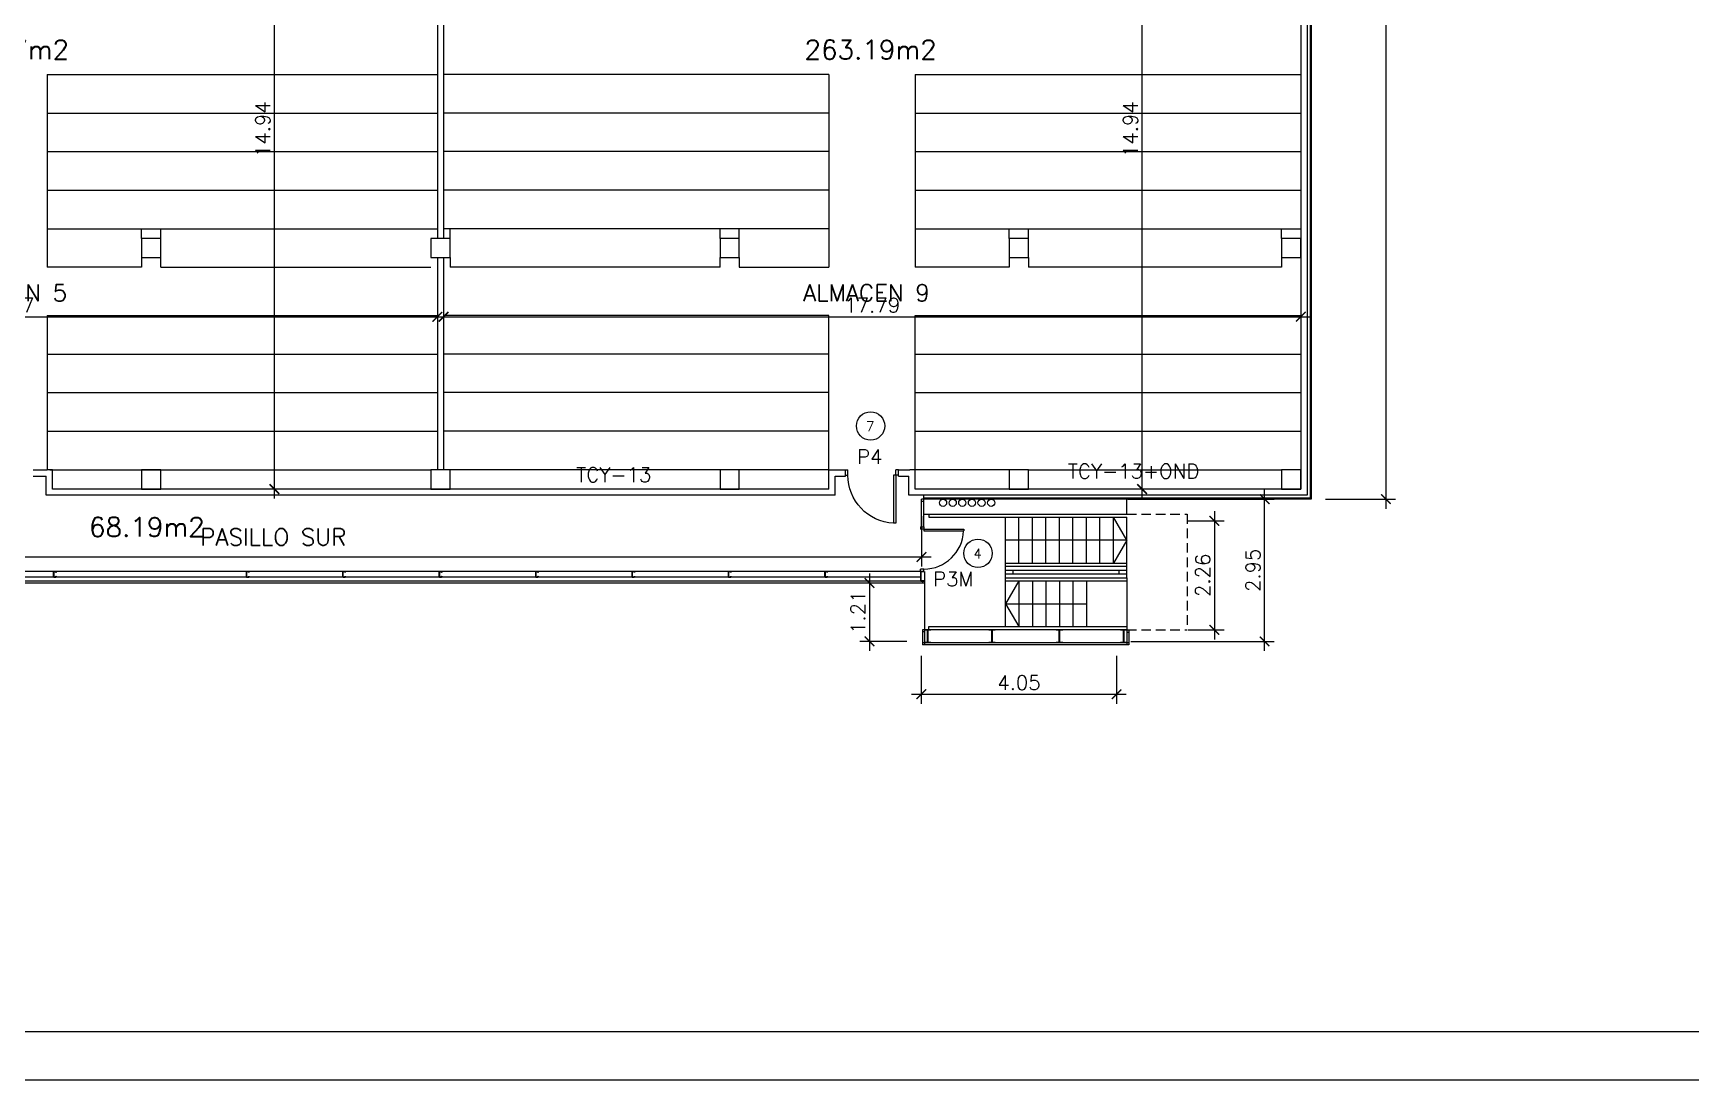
# Model space of a CAD drawing. Extents: x -1 to 154, y -18 to 77.
# Drawn here: x 67.16 to 101.55, y -17.72 to 3.99 of the extents above; entities that cross this region are included whole.
import ezdxf

# ---------------------------------------------------------------- set-up
doc = ezdxf.new("R2010")
doc.units = 0
doc.linetypes.add('TRAZOS', pattern=[0.75, 0.5, -0.25])
doc.layers.get('0').update_dxf_attribs({"linetype": 'CONTINUOUS'})
doc.layers.get('DEFPOINTS').update_dxf_attribs({"linetype": 'CONTINUOUS'})
for name, color, linetype in [('2', 2, 'CONTINUOUS'), ('4', 3, 'CONTINUOUS'), ('AMAESTRADO', 4, 'CONTINUOUS'), ('CARPINT', 1, 'CONTINUOUS'), ('COTAS', 7, 'CONTINUOUS'), ('FORMATO', 7, 'CONTINUOUS'), ('MOB', 40, 'CONTINUOUS'), ('REF-CAR', 3, 'CONTINUOUS'), ('SUP', 4, 'CONTINUOUS'), ('TABIQUERIA', 4, 'CONTINUOUS')]:
    doc.layers.add(name, color=color, linetype=linetype)
doc.styles.add('ROMANS', font='romans.shx')
doc.dimstyles.get("Standard").update_dxf_attribs({"dimtxt": 0.18, "dimasz": 0.18, "dimexe": 0.18, "dimexo": 0.0625, "dimgap": 0.09, "dimtad": 0, "dimtih": 1, "dimtoh": 1, "dimdec": 4, "dimzin": 0, "dimdsep": 46, "dimtxsty": 'Standard', "dimcen": 0.09, "dimadec": 0, "dimazin": 0, "dimtfac": 1, "dimtdec": 4, "dimtofl": 0, "dimtmove": 0, "dimatfit": 3, "dimfxl": 0, "dimtolj": 1, "dimtzin": 0, "dimarcsym": 0})

# ---------------------------------------------------------------- blocks, each defined once
blk = doc.blocks.new('_ARCHTICK')
at = {"color": 0, "linetype": 'ByBlock', "const_width": 0.15}
blk.add_lwpolyline([(-0.5, -0.5), (0.5, 0.5)], dxfattribs=at)
blk = doc.blocks.new('*D9')
at = {"linetype": 'ByBlock'}
for p, q in [((92.162, -5.668), (92.162, 9.667)), ((93.113, 9.467), (91.962, 9.467)), ((93.113, -5.468), (91.962, -5.468))]:
    blk.add_line(p, q, dxfattribs=at)
at = {"layer": 'DEFPOINTS', "color": 0, "linetype": 'ByBlock'}
for p in [(92.162, 9.467), (93.413, 9.467), (93.413, -5.468)]:
    blk.add_point(p, dxfattribs=at)
at = {"linetype": 'ByBlock', "xscale": 0.2, "yscale": 0.2, "zscale": 0.2}
for p, rotation in [((92.162, 9.467), 90), ((92.162, -5.468), 270)]:
    blk.add_blockref('_ARCHTICK', p, dxfattribs=dict(at, rotation=rotation))
at = {"linetype": 'ByBlock', "insert": (91.922, 1.999), "char_height": 0.3, "attachment_point": 5, "rotation": 90, "style": 'ROMANS'}
blk.add_mtext('\\A1;14.94', dxfattribs=at)
blk = doc.blocks.new('*D14')
at = {"linetype": 'ByBlock'}
for p, q in [((90.167, -5.668), (90.167, 9.667)), ((91.118, 9.467), (89.967, 9.467)), ((91.118, -5.468), (89.967, -5.468))]:
    blk.add_line(p, q, dxfattribs=at)
at = {"layer": 'DEFPOINTS', "color": 0, "linetype": 'ByBlock'}
for p in [(90.167, 9.467), (91.418, 9.467), (91.418, -5.468)]:
    blk.add_point(p, dxfattribs=at)
at = {"linetype": 'ByBlock', "xscale": 0.2, "yscale": 0.2, "zscale": 0.2}
for p, rotation in [((90.167, 9.467), 90), ((90.167, -5.468), 270)]:
    blk.add_blockref('_ARCHTICK', p, dxfattribs=dict(at, rotation=rotation))
at = {"linetype": 'ByBlock', "insert": (89.927, 1.999), "char_height": 0.3, "attachment_point": 5, "rotation": 90, "style": 'ROMANS'}
blk.add_mtext('\\A1;14.94', dxfattribs=at)
blk = doc.blocks.new('*D23')
at = {"linetype": 'ByBlock'}
for p, q in [((75.678, 4.032), (75.678, 2.906)), ((93.463, 4.032), (93.463, 2.906)), ((75.478, 3.106), (93.663, 3.106))]:
    blk.add_line(p, q, dxfattribs=at)
at = {"layer": 'DEFPOINTS', "color": 0, "linetype": 'ByBlock'}
for p in [(75.678, 4.332), (93.463, 4.332), (93.463, 3.106)]:
    blk.add_point(p, dxfattribs=at)
at = {"linetype": 'ByBlock', "xscale": 0.2, "yscale": 0.2, "zscale": 0.2, "rotation": 180}
blk.add_blockref('_ARCHTICK', (75.678, 3.106), dxfattribs=at)
at = {"linetype": 'ByBlock', "xscale": 0.2, "yscale": 0.2, "zscale": 0.2}
blk.add_blockref('_ARCHTICK', (93.463, 3.106), dxfattribs=at)
at = {"linetype": 'ByBlock', "insert": (84.571, 3.346), "char_height": 0.3, "attachment_point": 5, "style": 'ROMANS'}
blk.add_mtext('\\A1;17.79', dxfattribs=at)
blk = doc.blocks.new('*D24')
at = {"linetype": 'ByBlock'}
for p, q in [((57.678, 4.032), (57.678, 2.906)), ((75.548, 4.032), (75.548, 2.906)), ((57.478, 3.106), (75.748, 3.106))]:
    blk.add_line(p, q, dxfattribs=at)
at = {"layer": 'DEFPOINTS', "color": 0, "linetype": 'ByBlock'}
for p in [(57.678, 4.332), (75.548, 4.332), (75.548, 3.106)]:
    blk.add_point(p, dxfattribs=at)
at = {"linetype": 'ByBlock', "xscale": 0.2, "yscale": 0.2, "zscale": 0.2, "rotation": 180}
blk.add_blockref('_ARCHTICK', (57.678, 3.106), dxfattribs=at)
at = {"linetype": 'ByBlock', "xscale": 0.2, "yscale": 0.2, "zscale": 0.2}
blk.add_blockref('_ARCHTICK', (75.548, 3.106), dxfattribs=at)
at = {"linetype": 'ByBlock', "insert": (66.613, 3.346), "char_height": 0.3, "attachment_point": 5, "style": 'ROMANS'}
blk.add_mtext('\\A1;17.87', dxfattribs=at)
blk = doc.blocks.new('*D33')
at = {"layer": 'COTAS'}
for p, q in [((95.225, 24.942), (95.225, -5.878)), ((93.973, -5.678), (95.425, -5.678))]:
    blk.add_line(p, q, dxfattribs=at)
at = {"layer": 'DEFPOINTS', "color": 0}
for p in [(93.673, 24.742), (93.673, -5.678), (95.225, -5.678)]:
    blk.add_point(p, dxfattribs=at)
at = {"layer": 'COTAS', "xscale": 0.2, "yscale": 0.2, "zscale": 0.2}
for p, rotation in [((95.225, 24.742), 90), ((95.225, -5.678), 270)]:
    blk.add_blockref('_ARCHTICK', p, dxfattribs=dict(at, rotation=rotation))
at = {"layer": 'COTAS', "insert": (94.985, 9.532), "char_height": 0.3, "attachment_point": 5, "rotation": 90, "style": 'ROMANS'}
blk.add_mtext('\\A1;30.42', dxfattribs=at)
blk = doc.blocks.new('*D34')
at = {"linetype": 'ByBlock'}
for p, q in [((91.123, -6.128), (91.868, -6.128)), ((91.668, -5.928), (91.668, -8.588)), ((91.123, -8.388), (91.868, -8.388))]:
    blk.add_line(p, q, dxfattribs=at)
at = {"layer": 'DEFPOINTS', "color": 0, "linetype": 'ByBlock'}
for p in [(90.823, -6.128), (90.823, -8.388), (91.668, -8.388)]:
    blk.add_point(p, dxfattribs=at)
at = {"linetype": 'ByBlock', "xscale": 0.2, "yscale": 0.2, "zscale": 0.2}
for p, rotation in [((91.668, -6.128), 90), ((91.668, -8.388), 270)]:
    blk.add_blockref('_ARCHTICK', p, dxfattribs=dict(at, rotation=rotation))
at = {"linetype": 'ByBlock', "insert": (91.428, -7.258), "char_height": 0.3, "attachment_point": 5, "rotation": 90, "style": 'ROMANS'}
blk.add_mtext('\\A1;2.26', dxfattribs=at)
blk = doc.blocks.new('*D35')
at = {"linetype": 'ByBlock'}
for p, q in [((92.711, -8.828), (92.711, -5.478)), ((89.873, -5.678), (92.911, -5.678)), ((89.938, -8.628), (92.911, -8.628))]:
    blk.add_line(p, q, dxfattribs=at)
at = {"layer": 'DEFPOINTS', "color": 0, "linetype": 'ByBlock'}
for p in [(89.573, -5.678), (92.711, -5.678), (89.638, -8.628)]:
    blk.add_point(p, dxfattribs=at)
at = {"linetype": 'ByBlock', "xscale": 0.2, "yscale": 0.2, "zscale": 0.2}
for p, rotation in [((92.711, -5.678), 90), ((92.711, -8.628), 270)]:
    blk.add_blockref('_ARCHTICK', p, dxfattribs=dict(at, rotation=rotation))
at = {"linetype": 'ByBlock', "insert": (92.471, -7.153), "char_height": 0.3, "attachment_point": 5, "rotation": 90, "style": 'ROMANS'}
blk.add_mtext('\\A1;2.95', dxfattribs=at)
blk = doc.blocks.new('*D36')
at = {"linetype": 'ByBlock'}
for p, q in [((85.588, -8.928), (85.588, -9.924)), ((89.638, -8.928), (89.638, -9.924)), ((85.388, -9.724), (89.838, -9.724))]:
    blk.add_line(p, q, dxfattribs=at)
at = {"layer": 'DEFPOINTS', "color": 0, "linetype": 'ByBlock'}
for p in [(85.588, -8.628), (89.638, -8.628), (89.638, -9.724)]:
    blk.add_point(p, dxfattribs=at)
at = {"linetype": 'ByBlock', "xscale": 0.2, "yscale": 0.2, "zscale": 0.2, "rotation": 180}
blk.add_blockref('_ARCHTICK', (85.588, -9.724), dxfattribs=at)
at = {"linetype": 'ByBlock', "xscale": 0.2, "yscale": 0.2, "zscale": 0.2}
blk.add_blockref('_ARCHTICK', (89.638, -9.724), dxfattribs=at)
at = {"linetype": 'ByBlock', "insert": (87.613, -9.484), "char_height": 0.3, "attachment_point": 5, "style": 'ROMANS'}
blk.add_mtext('\\A1;4.05', dxfattribs=at)
blk = doc.blocks.new('*D37')
at = {"linetype": 'ByBlock'}
for p, q in [((84.515, -7.218), (84.515, -8.828)), ((85.314, -7.418), (84.315, -7.418)), ((85.288, -8.628), (84.315, -8.628))]:
    blk.add_line(p, q, dxfattribs=at)
at = {"layer": 'DEFPOINTS', "color": 0, "linetype": 'ByBlock'}
for p in [(85.614, -7.418), (84.515, -8.628), (85.588, -8.628)]:
    blk.add_point(p, dxfattribs=at)
at = {"linetype": 'ByBlock', "xscale": 0.2, "yscale": 0.2, "zscale": 0.2}
for p, rotation in [((84.515, -7.418), 90), ((84.515, -8.628), 270)]:
    blk.add_blockref('_ARCHTICK', p, dxfattribs=dict(at, rotation=rotation))
at = {"linetype": 'ByBlock', "insert": (84.275, -8.023), "char_height": 0.3, "attachment_point": 5, "rotation": 90, "style": 'ROMANS'}
blk.add_mtext('\\A1;1.21', dxfattribs=at)
blk = doc.blocks.new('*D81')
at = {"linetype": 'ByBlock'}
for p, q in [((43.613, -5.978), (43.613, -7.076)), ((85.592, -6.028), (85.592, -7.076)), ((43.413, -6.876), (85.792, -6.876))]:
    blk.add_line(p, q, dxfattribs=at)
at = {"layer": 'DEFPOINTS', "color": 0, "linetype": 'ByBlock'}
for p in [(43.613, -5.678), (85.592, -5.728), (85.592, -6.876)]:
    blk.add_point(p, dxfattribs=at)
at = {"linetype": 'ByBlock', "xscale": 0.2, "yscale": 0.2, "zscale": 0.2, "rotation": 180}
blk.add_blockref('_ARCHTICK', (43.613, -6.876), dxfattribs=at)
at = {"linetype": 'ByBlock', "xscale": 0.2, "yscale": 0.2, "zscale": 0.2}
blk.add_blockref('_ARCHTICK', (85.592, -6.876), dxfattribs=at)
at = {"linetype": 'ByBlock', "insert": (64.35, -6.636), "char_height": 0.3, "attachment_point": 5, "style": 'ROMANS'}
blk.add_mtext('\\A1;41.98', dxfattribs=at)
blk = doc.blocks.new('A$C5F1F5EC7')
at = {"color": 3}
blk.add_lwpolyline([(0.003, 0.1), (0, 0.1), (0, 0.114, -0.414214), (0.006, 0.12), (0.044, 0.12, -0.414214), (0.05, 0.114), (0.05, 0.006, -0.414214), (0.044, 0), (0.006, 0, -0.414214), (0, 0.006), (0, 0.02), (0.003, 0.02), (0.003, 0.006, 0.414214), (0.006, 0.003), (0.044, 0.003, 0.414214), (0.047, 0.006), (0.047, 0.114, 0.414214), (0.044, 0.117), (0.006, 0.117, 0.414214), (0.003, 0.114)], format="xyb", close=True, dxfattribs=at)
blk = doc.blocks.new('P80I')
for p, q in [((-0.07, 0), (-0.07, -0.05)), ((0, 0), (0, -0.05)), ((0, -0.05), (-0.07, -0.05)), ((0, -0.05), (0.825, -0.05)), ((0, -0.05), (0, -0.085)), ((0, -0.085), (0.825, -0.085)), ((0.825, -0.05), (0.825, -0.085)), ((0, -0.875), (-0.07, -0.875)), ((-0.07, -0.925), (-0.07, -0.875)), ((0, -0.925), (0, -0.875))]:
    blk.add_line(p, q)
blk.add_arc((0, -0.05), 0.825, 270, 357.5685)
blk = doc.blocks.new('P100D')
for p, q in [((0, 0), (0, -0.05)), ((-0.11, -0.05), (-1.11, -0.05)), ((-1.11, -0.05), (-1.11, -0.1)), ((-0.11, -0.1), (-1.11, -0.1)), ((-0.11, 0), (-0.11, -0.05)), ((-0.11, -0.05), (0, -0.05)), ((-0.11, -0.05), (-0.11, -0.1)), ((-0.11, -1.05), (0, -1.05)), ((-0.11, -1.1), (-0.11, -1.05)), ((0, -1.1), (0, -1.05))]:
    blk.add_line(p, q)
blk.add_arc((-0.11, -0.05), 1, 182.866, 270)

msp = doc.modelspace()

# ---------------------------------------------------------------- linework, layer by layer
at = {"layer": '2'}
for p, q in [((89.853, -5.988), (89.853, -5.678)), ((85.642, -5.988), (89.853, -5.988)), ((85.742, -5.988), (85.742, -6.053)), ((85.742, -6.053), (89.853, -6.053)), ((87.333, -7.068), (87.333, -6.053)), ((87.613, -7.003), (87.613, -6.053)), ((87.893, -7.003), (87.893, -6.053)), ((88.173, -7.003), (88.173, -6.053)), ((88.453, -7.003), (88.453, -6.053)), ((88.733, -7.003), (88.733, -6.053)), ((89.013, -7.003), (89.013, -6.053)), ((89.293, -7.003), (89.293, -6.053)), ((89.853, -6.528), (89.573, -6.053)), ((89.573, -7.003), (89.573, -6.053)), ((89.853, -7.068), (89.853, -6.053)), ((89.853, -6.528), (87.333, -6.528)), ((89.853, -6.528), (89.573, -7.003)), ((85.592, -7.178), (43.613, -7.178)), ((85.654, -7.178), (85.654, -8.388)), ((87.333, -7.003), (89.853, -7.003)), ((87.333, -7.068), (89.853, -7.068)), ((87.333, -7.148), (87.333, -7.068)), ((87.493, -7.148), (89.693, -7.148)), ((89.853, -7.148), (89.853, -7.068)), ((87.333, -7.308), (87.333, -7.228)), ((87.333, -8.323), (87.333, -7.268)), ((87.333, -7.308), (89.853, -7.308)), ((87.613, -7.373), (87.333, -7.848)), ((87.333, -7.373), (89.853, -7.373)), ((87.493, -7.228), (89.693, -7.228)), ((87.613, -7.373), (87.613, -8.178)), ((87.613, -7.373), (87.613, -8.323)), ((87.893, -7.373), (87.893, -8.323)), ((88.173, -7.373), (88.173, -8.323)), ((88.453, -7.373), (88.453, -8.323)), ((88.733, -7.373), (88.733, -8.323)), ((89.013, -7.373), (89.013, -8.323)), ((89.853, -7.308), (89.853, -7.228)), ((89.853, -7.308), (89.853, -8.388)), ((87.333, -7.848), (89.013, -7.848)), ((87.333, -7.848), (87.613, -8.323)), ((89.853, -8.388), (85.654, -8.388)), ((85.742, -8.323), (89.853, -8.323)), ((85.742, -8.388), (85.742, -8.323)), ((89.853, -8.388), (89.893, -8.388))]:
    msp.add_line(p, q, dxfattribs=at)
at = {"layer": '2', "linetype": 'TRAZOS', "ltscale": 0.4}
for p, q in [((89.853, -5.988), (91.103, -5.988)), ((91.103, -5.988), (91.103, -8.388)), ((89.853, -8.388), (91.103, -8.388))]:
    msp.add_line(p, q, dxfattribs=at)
at = {"layer": '2'}
for centre in [(86.039, -5.753), (86.239, -5.753), (86.439, -5.753), (86.639, -5.753), (86.839, -5.753), (87.039, -5.753)]:
    msp.add_circle(centre, 0.075, dxfattribs=at)
at = {"layer": '4'}
for p, q in [((93.463, 24.532), (93.463, -5.468)), ((93.593, 24.662), (93.593, -5.598)), ((93.653, 24.722), (93.653, -5.658)), ((93.673, 24.742), (93.673, -5.678)), ((75.548, 4.332), (75.548, -0.268)), ((75.678, 4.332), (75.678, -0.268)), ((75.548, -0.668), (75.548, -5.068)), ((75.678, -0.668), (75.678, -5.068)), ((67.163, -5.068), (67.453, -5.068)), ((67.563, -5.068), (67.453, -5.068)), ((67.563, -5.468), (67.563, -5.068)), ((83.668, -5.468), (83.668, -5.068)), ((83.668, -5.068), (83.778, -5.068)), ((83.778, -5.068), (84.013, -5.068)), ((84.013, -5.198), (84.013, -5.068)), ((85.113, -5.068), (85.348, -5.068)), ((85.113, -5.198), (85.113, -5.068)), ((85.458, -5.068), (85.348, -5.068)), ((85.458, -5.468), (85.458, -5.068)), ((67.163, -5.198), (67.433, -5.198)), ((67.433, -5.598), (67.433, -5.198)), ((83.668, -5.468), (67.563, -5.468)), ((83.798, -5.598), (83.798, -5.198)), ((83.798, -5.198), (84.013, -5.198)), ((85.113, -5.198), (85.328, -5.198)), ((85.328, -5.598), (85.328, -5.198)), ((93.463, -5.468), (85.458, -5.468)), ((83.798, -5.598), (67.433, -5.598)), ((93.593, -5.598), (85.328, -5.598)), ((85.642, -5.678), (85.642, -5.598)), ((93.653, -5.658), (85.642, -5.658)), ((93.673, -5.678), (85.642, -5.678)), ((87.333, -7.228), (87.333, -7.148)), ((87.333, -7.148), (87.493, -7.148)), ((87.493, -7.228), (87.493, -7.148)), ((89.693, -7.228), (89.693, -7.148)), ((89.693, -7.148), (89.853, -7.148)), ((89.853, -7.228), (89.853, -7.148)), ((87.333, -7.228), (87.493, -7.228)), ((89.693, -7.228), (89.853, -7.228))]:
    msp.add_line(p, q, dxfattribs=at)
for points in [[(69.813, -0.268), (69.413, -0.268), (69.413, -0.668), (69.813, -0.668)], [(75.813, -0.268), (75.413, -0.268), (75.413, -0.668), (75.813, -0.668)], [(81.813, -0.268), (81.413, -0.268), (81.413, -0.668), (81.813, -0.668)], [(87.813, -0.268), (87.413, -0.268), (87.413, -0.668), (87.813, -0.668)], [(93.463, -0.268), (93.063, -0.268), (93.063, -0.668), (93.463, -0.668)], [(69.813, -5.068), (69.413, -5.068), (69.413, -5.468), (69.813, -5.468)], [(75.813, -5.068), (75.413, -5.068), (75.413, -5.468), (75.813, -5.468)], [(81.813, -5.068), (81.413, -5.068), (81.413, -5.468), (81.813, -5.468)], [(87.813, -5.068), (87.413, -5.068), (87.413, -5.468), (87.813, -5.468)], [(93.463, -5.068), (93.063, -5.068), (93.063, -5.468), (93.463, -5.468)]]:
    msp.add_lwpolyline(points, close=True, dxfattribs=at)
for points in [[(85.58, -7.218), (85.58, -7.183, -0.414214), (85.583, -7.18), (85.644, -7.18, -0.414214), (85.646, -7.183), (85.646, -7.188), (85.648, -7.188), (85.648, -7.183, 0.414214), (85.644, -7.178), (85.583, -7.178, 0.414214), (85.578, -7.183), (85.578, -7.218), (85.578, -7.374, 0.414214), (85.583, -7.378), (85.644, -7.378, 0.414214), (85.648, -7.374), (85.648, -7.368), (85.646, -7.368), (85.646, -7.374, -0.414214), (85.644, -7.376), (85.583, -7.376, -0.414214), (85.58, -7.374)], [(85.722, -8.388), (85.789, -8.388), (85.789, -8.399), (85.74, -8.399, 0.414214), (85.725, -8.414), (85.725, -8.633, 0.414214), (85.74, -8.648), (85.789, -8.648), (85.789, -8.658), (85.654, -8.658), (85.654, -8.648), (85.703, -8.648, 0.414214), (85.718, -8.633), (85.718, -8.414, 0.414214), (85.703, -8.399), (85.654, -8.399), (85.654, -8.388)], [(87.054, -8.388), (87.122, -8.388), (87.122, -8.399), (87.072, -8.399, 0.414214), (87.057, -8.414), (87.057, -8.633, 0.414214), (87.072, -8.648), (87.122, -8.648), (87.122, -8.658), (86.987, -8.658), (86.987, -8.648), (87.036, -8.648, 0.414214), (87.051, -8.633), (87.051, -8.414, 0.414214), (87.036, -8.399), (86.987, -8.399), (86.987, -8.388)], [(88.453, -8.388), (88.521, -8.388), (88.521, -8.399), (88.471, -8.399, 0.414214), (88.456, -8.414), (88.456, -8.633, 0.414214), (88.471, -8.648), (88.521, -8.648), (88.521, -8.658), (88.386, -8.658), (88.386, -8.648), (88.435, -8.648, 0.414214), (88.45, -8.633), (88.45, -8.414, 0.414214), (88.435, -8.399), (88.386, -8.399), (88.386, -8.388)], [(89.786, -8.388), (89.853, -8.388), (89.853, -8.399), (89.804, -8.399, 0.414214), (89.789, -8.414), (89.789, -8.633, 0.414214), (89.804, -8.648), (89.853, -8.648), (89.853, -8.658), (89.718, -8.658), (89.718, -8.648), (89.767, -8.648, 0.414214), (89.782, -8.633), (89.782, -8.414, 0.414214), (89.767, -8.399), (89.718, -8.399), (89.718, -8.388)]]:
    msp.add_lwpolyline(points, format="xyb", close=True, dxfattribs=at)
at = {"layer": 'AMAESTRADO'}
for centre in [(84.536, -4.16), (86.764, -6.802)]:
    msp.add_circle(centre, 0.294, dxfattribs=at)
at = {"layer": 'CARPINT'}
for p, q in [((85.592, -6.253), (85.592, -5.678)), ((85.642, -5.678), (85.592, -5.678)), ((85.642, -5.728), (85.592, -5.728)), ((85.642, -6.253), (85.642, -5.678)), ((85.572, -6.253), (85.642, -6.253)), ((85.654, -7.378), (39.579, -7.378)), ((85.654, -7.418), (39.579, -7.418)), ((85.578, -7.298), (39.643, -7.298)), ((85.614, -7.378), (85.614, -7.418)), ((85.654, -7.378), (85.654, -7.418)), ((85.614, -8.388), (85.614, -8.698)), ((85.654, -8.388), (85.614, -8.388)), ((85.654, -8.428), (85.614, -8.428)), ((85.654, -8.388), (85.654, -8.698)), ((89.853, -8.388), (89.853, -8.698)), ((89.853, -8.438), (89.893, -8.438)), ((89.893, -8.388), (89.893, -8.698)), ((89.893, -8.658), (85.614, -8.658)), ((85.614, -8.658), (85.614, -8.698)), ((89.893, -8.698), (85.614, -8.698)), ((85.654, -8.658), (85.654, -8.698)), ((89.853, -8.658), (89.853, -8.698)), ((89.853, -8.658), (89.853, -8.698)), ((89.893, -8.658), (89.893, -8.698))]:
    msp.add_line(p, q, dxfattribs=at)
at = {"layer": 'FORMATO', "color": 5}
msp.add_line((3.977, -16.724), (152.848, -16.724), dxfattribs=at)
at = {"layer": 'FORMATO'}
msp.add_line((-1.023, -17.724), (153.848, -17.724), dxfattribs=at)
at = {"layer": 'MOB'}
for p, q in [((67.453, 3.132), (75.558, 3.132)), ((67.453, 3.132), (67.453, -0.868)), ((83.668, 3.132), (75.668, 3.132)), ((83.668, 3.132), (83.668, -0.868)), ((85.458, 3.132), (93.463, 3.132)), ((85.458, 3.132), (85.458, -0.868)), ((67.453, 2.332), (75.558, 2.332)), ((83.668, 2.332), (75.668, 2.332)), ((85.458, 2.332), (93.463, 2.332)), ((67.453, 1.532), (75.558, 1.532)), ((83.668, 1.532), (75.668, 1.532)), ((85.458, 1.532), (93.463, 1.532)), ((67.453, 0.732), (75.558, 0.732)), ((83.668, 0.732), (75.668, 0.732)), ((85.458, 0.732), (93.463, 0.732)), ((67.453, -0.068), (75.558, -0.068)), ((69.413, -0.268), (69.413, -0.068)), ((69.813, -0.268), (69.813, -0.068)), ((83.668, -0.068), (75.668, -0.068)), ((75.813, -0.268), (75.813, -0.068)), ((81.413, -0.268), (81.413, -0.068)), ((81.813, -0.268), (81.813, -0.068)), ((85.458, -0.068), (93.463, -0.068)), ((87.413, -0.268), (87.413, -0.068)), ((87.813, -0.268), (87.813, -0.068)), ((93.063, -0.268), (93.063, -0.068)), ((69.413, -0.668), (69.413, -0.868)), ((69.813, -0.868), (69.813, -0.668)), ((75.813, -0.668), (75.813, -0.868)), ((81.413, -0.868), (81.413, -0.668)), ((81.813, -0.668), (81.813, -0.868)), ((87.413, -0.668), (87.413, -0.868)), ((87.813, -0.668), (87.813, -0.868)), ((93.063, -0.668), (93.063, -0.868)), ((69.413, -0.868), (67.453, -0.868)), ((69.813, -0.868), (75.413, -0.868)), ((81.413, -0.868), (75.813, -0.868)), ((81.813, -0.868), (83.668, -0.868)), ((87.413, -0.868), (85.458, -0.868)), ((93.063, -0.868), (87.813, -0.868)), ((67.453, -1.868), (67.453, -5.068)), ((67.453, -1.868), (75.558, -1.868)), ((83.668, -1.868), (75.668, -1.868)), ((83.668, -5.068), (83.668, -1.868)), ((85.458, -5.068), (85.458, -1.868)), ((85.458, -1.868), (93.463, -1.868)), ((67.453, -2.668), (75.558, -2.668)), ((83.668, -2.668), (75.668, -2.668)), ((85.458, -2.668), (93.463, -2.668)), ((67.453, -3.468), (75.558, -3.468)), ((83.668, -3.468), (75.668, -3.468)), ((85.458, -3.468), (93.463, -3.468)), ((67.453, -4.268), (75.558, -4.268)), ((83.668, -4.268), (75.668, -4.268)), ((85.458, -4.268), (93.463, -4.268)), ((67.508, -5.068), (75.413, -5.068)), ((81.413, -5.068), (75.813, -5.068)), ((83.668, -5.068), (81.813, -5.068)), ((87.413, -5.068), (85.458, -5.068)), ((87.813, -5.068), (93.063, -5.068))]:
    msp.add_line(p, q, dxfattribs=at)

# ---------------------------------------------------------------- block references
at = {"layer": '4', "rotation": 180}
for p in [(67.638, -7.178), (71.638, -7.178), (73.638, -7.178), (75.638, -7.178), (77.638, -7.178), (79.638, -7.178), (81.638, -7.178), (83.638, -7.178)]:
    msp.add_blockref('A$C5F1F5EC7', p, dxfattribs=at)
at = {"layer": 'CARPINT', "xscale": -1, "rotation": 270}
msp.add_blockref('P100D', (85.113, -5.068), dxfattribs=at)
at = {"layer": 'CARPINT'}
msp.add_blockref('P80I', (85.642, -6.253), dxfattribs=at)

# ---------------------------------------------------------------- texts
at = {"layer": 'AMAESTRADO', "style": 'ROMANS'}
for s, p in [('7', (84.442, -4.266)), ('4', (86.67, -6.908))]:
    msp.add_text(s, height=0.2, dxfattribs=at).set_placement(p)
at = {"layer": 'MOB', "color": 7, "style": 'ROMANS'}
for s, p in [('ALMACEN 5', (65.244, -1.574)), ('ALMACEN 9', (83.139, -1.574)), ('PASILLO SUR', (70.631, -6.639))]:
    msp.add_text(s, height=0.35, dxfattribs=at).set_placement(p)
at = {"layer": 'REF-CAR', "style": 'ROMANS'}
for s, p in [('P4', (84.253, -4.949)), ('P3M', (85.833, -7.486))]:
    msp.add_text(s, height=0.3, dxfattribs=at).set_placement(p)
at = {"layer": 'SUP', "style": 'ROMANS'}
for s, p in [('264.77m2', (65.165, 3.446)), ('263.19m2', (83.165, 3.446)), ('68.19m2', (68.322, -6.456))]:
    msp.add_text(s, height=0.4, dxfattribs=at).set_placement(p)
at = {"layer": 'TABIQUERIA', "style": 'ROMANS'}
for s, p in [('TCY-13', (78.432, -5.323)), ('TCY-13+OND', (88.631, -5.249))]:
    msp.add_text(s, height=0.3, dxfattribs=at).set_placement(p)

# ---------------------------------------------------------------- dimensions: what is measured, and where the dimension line sits
at = {"layer": 'COTAS'}
for base, p1, p2, override, picture, middle in [((95.225, -5.678), (93.673, 24.742), (93.673, -5.678), {"dimtxt": 0.3, "dimasz": 0.2, "dimexe": 0.2, "dimexo": 0.3, "dimtad": 1, "dimtih": 0, "dimtoh": 0, "dimdec": 2, "dimtxsty": 'ROMANS', "dimblk1": 'ARCHTICK', "dimblk2": 'ARCHTICK', "dimsah": 1, "dimcen": 2.5, "dimdle": 0.2, "dimse1": 1, "dimclrd": 256, "dimclre": 256, "dimclrt": 256, "dimtofl": 1, "dimtmove": 1}, '*D33', (94.985, 9.532)), ((92.711, -5.678), (89.638, -8.628), (89.573, -5.678), {"dimtxt": 0.3, "dimasz": 0.2, "dimexe": 0.2, "dimexo": 0.3, "dimtad": 1, "dimtih": 0, "dimtoh": 0, "dimdec": 2, "dimtxsty": 'ROMANS', "dimblk1": 'ARCHTICK', "dimblk2": 'ARCHTICK', "dimsah": 1, "dimcen": 2.5, "dimdle": 0.2, "dimclrd": 256, "dimclre": 256, "dimclrt": 256, "dimtofl": 1}, '*D35', (92.471, -7.153)), ((91.668, -8.388), (90.823, -6.128), (90.823, -8.388), {"dimtxt": 0.3, "dimasz": 0.2, "dimexe": 0.2, "dimexo": 0.3, "dimtad": 1, "dimtih": 0, "dimtoh": 0, "dimdec": 2, "dimtxsty": 'ROMANS', "dimblk1": 'ARCHTICK', "dimblk2": 'ARCHTICK', "dimsah": 1, "dimcen": 2.5, "dimdle": 0.2, "dimclrd": 256, "dimclre": 256, "dimclrt": 256, "dimtofl": 1}, '*D34', (91.428, -7.258)), ((84.515, -8.628), (85.614, -7.418), (85.588, -8.628), {"dimtxt": 0.3, "dimasz": 0.2, "dimexe": 0.2, "dimexo": 0.3, "dimtad": 1, "dimtih": 0, "dimtoh": 0, "dimdec": 2, "dimtxsty": 'ROMANS', "dimblk1": 'ARCHTICK', "dimblk2": 'ARCHTICK', "dimsah": 1, "dimcen": 2.5, "dimdle": 0.2, "dimclrd": 256, "dimclre": 256, "dimclrt": 256, "dimtofl": 1}, '*D37', (84.275, -8.023))]:
    dim = msp.add_linear_dim(base=base, p1=p1, p2=p2, angle=90, dimstyle='Standard', override=override, dxfattribs=at)
    dim.commit()
    dim.dimension.update_dxf_attribs({"geometry": picture, "text_midpoint": middle})
for base, p1, p2, angle, picture, middle, set_off in [((72.16715147, 9.466667665), (73.417821603, -5.468332335), (73.417821603, 9.466667665), 90, '*D14', (71.92715147, 1.999167665), (-18, 0)), ((90.16715147, 9.466667665), (91.417821603, -5.468332335), (91.417821603, 9.466667665), 90, '*D9', (89.92715147, 1.999167665), (-1.995336178, 0)), ((93.463157781, -1.894063912), (75.678157781, -0.668332335), (93.463157781, -0.668332335), 180, '*D23', (84.570657781, -1.654063912), (0, -5))]:
    dim = msp.add_linear_dim(base=base, p1=p1, p2=p2, angle=angle, dimstyle='Standard', override={"dimtxt": 0.3, "dimasz": 0.2, "dimexe": 0.2, "dimexo": 0.3, "dimtad": 1, "dimtih": 0, "dimtoh": 0, "dimdec": 2, "dimtxsty": 'ROMANS', "dimblk1": 'ARCHTICK', "dimblk2": 'ARCHTICK', "dimsah": 1, "dimcen": 2.5, "dimdle": 0.2, "dimclrd": 256, "dimclre": 256, "dimclrt": 256, "dimtofl": 1}, dxfattribs=at)
    dim.commit()
    dim.dimension.update_dxf_attribs({"geometry": picture, "text_midpoint": middle, "insert": set_off})
dim = msp.add_linear_dim(base=(75.548, -1.894), p1=(57.678, -0.668), p2=(75.548, -0.668), dimstyle='Standard', override={"dimtxt": 0.3, "dimasz": 0.2, "dimexe": 0.2, "dimexo": 0.3, "dimtad": 1, "dimtih": 0, "dimtoh": 0, "dimdec": 2, "dimtxsty": 'ROMANS', "dimblk1": 'ARCHTICK', "dimblk2": 'ARCHTICK', "dimsah": 1, "dimcen": 2.5, "dimdle": 0.2, "dimclrd": 256, "dimclre": 256, "dimclrt": 256, "dimtofl": 1}, dxfattribs=at)
dim.commit()
dim.dimension.update_dxf_attribs({"geometry": '*D24', "text_midpoint": (66.613, -1.654), "insert": (0, -5)})
dim = msp.add_linear_dim(base=(85.592, -6.876), p1=(43.613, -5.678), p2=(85.592, -5.728), dimstyle='Standard', override={"dimtxt": 0.3, "dimasz": 0.2, "dimexe": 0.2, "dimexo": 0.3, "dimtad": 1, "dimtih": 0, "dimtoh": 0, "dimdec": 2, "dimtxsty": 'ROMANS', "dimblk1": 'ARCHTICK', "dimblk2": 'ARCHTICK', "dimsah": 1, "dimcen": 2.5, "dimdle": 0.2, "dimclrd": 256, "dimclre": 256, "dimclrt": 256, "dimtofl": 1}, dxfattribs=at)
dim.commit()
dim.dimension.update_dxf_attribs({"geometry": '*D81', "text_midpoint": (64.35, -6.876), "dimtype": 160})
dim = msp.add_linear_dim(base=(89.638, -9.724), p1=(85.588, -8.628), p2=(89.638, -8.628), dimstyle='Standard', override={"dimtxt": 0.3, "dimasz": 0.2, "dimexe": 0.2, "dimexo": 0.3, "dimtad": 1, "dimtih": 0, "dimtoh": 0, "dimdec": 2, "dimtxsty": 'ROMANS', "dimblk1": 'ARCHTICK', "dimblk2": 'ARCHTICK', "dimsah": 1, "dimcen": 2.5, "dimdle": 0.2, "dimclrd": 256, "dimclre": 256, "dimclrt": 256, "dimtofl": 1}, dxfattribs=at)
dim.commit()
dim.dimension.update_dxf_attribs({"geometry": '*D36', "text_midpoint": (87.613, -9.484)})

doc.saveas('drawing.dxf')
